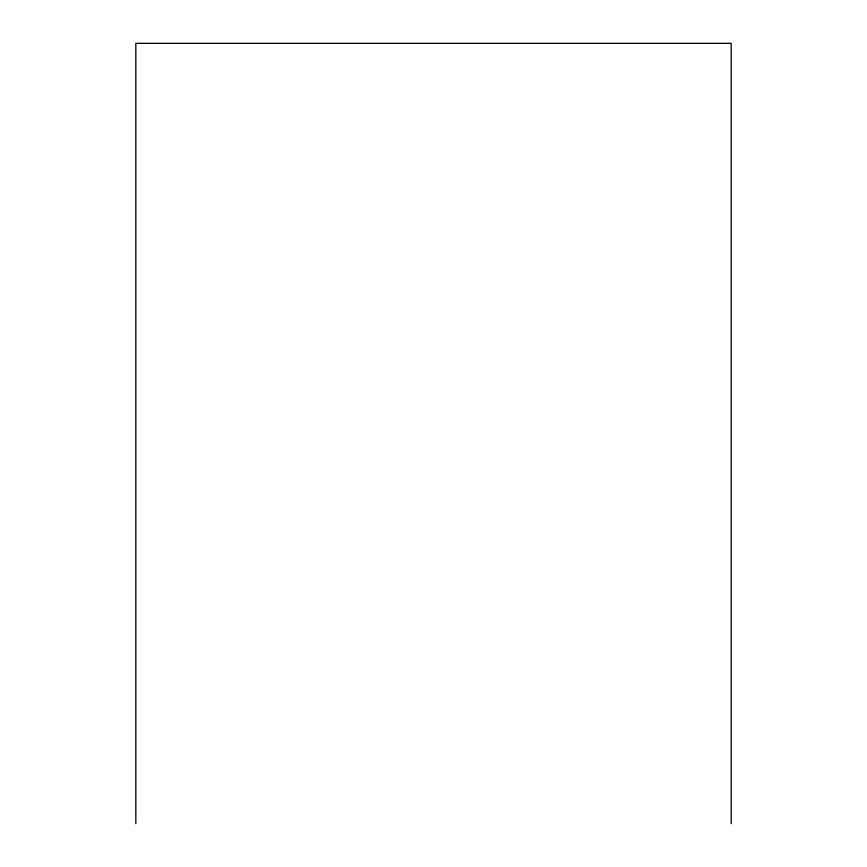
<?xml version="1.0" encoding="UTF-8"?>
<svg xmlns="http://www.w3.org/2000/svg" width="867" height="867" viewBox="0 0 867 867"><rect width="100%" height="100%" fill="white"/><g stroke="black" fill="none" stroke-linecap="round" stroke-linejoin="round"><path stroke-width="1.3" d="M731.174 823.65L731.174 43.35L135.826 43.35L135.826 823.65"/></g></svg>
